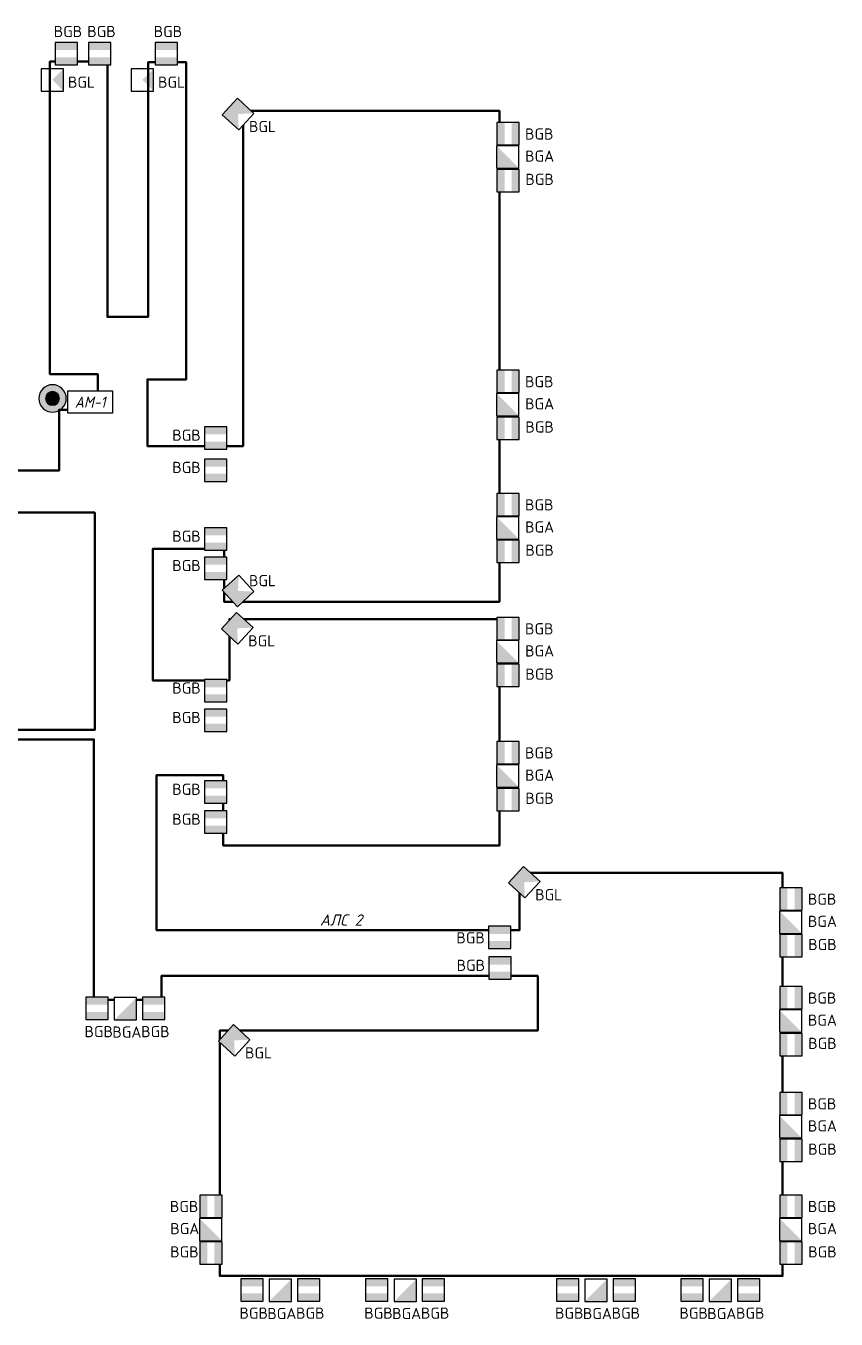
# Model space of a CAD drawing. Header units: millimetres. Extents: x 11019 to 672023, y -45952 to 891139.
# Drawn here: x 372054 to 390204, y 247092 to 276048 of the extents above; entities that cross this region are included whole.
import ezdxf
from ezdxf.enums import TextEntityAlignment as Align

# ---------------------------------------------------------------- set-up
doc = ezdxf.new("R2010")
doc.units = ezdxf.units.MM
for name, color, linetype in [('!!ВОК', 30, 'Continuous'), ('ODG - ПС', 1, 'Continuous'), ('ODG - Текст', 7, 'Continuous'), ('RC-Позиционные_обозначения', 7, 'Continuous')]:
    doc.layers.add(name, color=color, linetype=linetype)
doc.layers.add('ODG - СОТС', color=7, linetype='Continuous', true_color=0xff5800)
doc.layers.add('RC-Извещатели_охранные', color=5, linetype='Continuous', lineweight=30)
doc.layers.add('RC-Прочее_оборудование', color=1, linetype='Continuous', lineweight=30)
doc.styles.add('ISOCPEUR', font='isocpeui.ttf', dxfattribs={"height": 250})
doc.styles.add('KOSTY_STYLE', font='isocpeur.ttf')
doc.styles.add('OlympDesign', font='isocpeur.ttf', dxfattribs={"width": 0.8, "oblique": 10, "height": 250})
doc.styles.add('RubezhCAD', font='isocpeur.ttf', dxfattribs={"width": 0.8})
doc.styles.get("Standard").update_dxf_attribs({"font": 'arial.ttf'})
doc.linetypes.add('ограждение1', pattern='A,0.25,-0.1,[133,ltypeshp.shx,S=0.1,R=0,X=-0.1,Y=0],-0.1,1', length=1.45)

# ---------------------------------------------------------------- blocks, each defined once
blk = doc.blocks.new('RC-UGO-IOZ-02')
blk.add_wipeout([(2.5, -2.5), (2.5, 2.5), (-2.5, 2.5), (-2.5, -2.5)]).dxf.layer = 'RC-Извещатели_охранные'
blk.add_wipeout([(-2.5, -2.5), (-2.5, 2.5), (2.5, 2.5), (2.5, -2.5)]).dxf.layer = 'RC-Извещатели_охранные'
at = {"layer": 'RC-Извещатели_охранные'}
h = blk.add_hatch(color=256, dxfattribs=at)
h.dxf.hatch_style = 1
h.paths.add_polyline_path([(2.5, -2.5), (2.5, 2.5), (0, 0), (-2.5, -2.5)])
blk.add_lwpolyline([(-2.5, -2.5), (2.5, -2.5), (2.5, 2.5), (-2.5, 2.5)], close=True, dxfattribs=at)
at = {"layer": 'RC-Извещатели_охранные', "color": 7, "style": 'RubezhCAD', "width": 0.8}
blk.add_attdef('PSTN', text='', height=2.5, dxfattribs=at).set_placement((0.98, 2.6), align=Align.BOTTOM_LEFT)
blk = doc.blocks.new('RC-UGO-IOM-02')
at = {"layer": 'RC-Извещатели_охранные'}
blk.add_point((0, 0), dxfattribs=at)
blk.add_wipeout([(2.5, -2.5), (2.5, 2.5), (-2.5, 2.5), (-2.5, -2.5)]).dxf.layer = 'RC-Извещатели_охранные'
blk.add_wipeout([(-2.5, -2.5), (-2.5, 2.5), (2.5, 2.5), (2.5, -2.5)]).dxf.layer = 'RC-Извещатели_охранные'
h = blk.add_hatch(color=256, dxfattribs=at)
h.dxf.hatch_style = 1
h.paths.add_polyline_path([(2.5, 0.8), (2.5, 2.51), (-2.5, 2.5), (-2.5, 0.8)])
h = blk.add_hatch(color=256, dxfattribs=at)
h.dxf.hatch_style = 1
h.paths.add_polyline_path([(2.5, -2.5), (2.5, -0.79), (-2.5, -0.8), (-2.5, -2.5)])
blk.add_lwpolyline([(-2.5, -2.5), (2.5, -2.5), (2.5, 2.5), (-2.5, 2.5)], close=True, dxfattribs=at)
blk.add_attdef('PSTN', text='', height=2.5, dxfattribs=at).set_placement((0.98, 2.6), align=Align.BOTTOM_LEFT)
blk = doc.blocks.new('RC-UGO-IOPPA-01')
blk.add_wipeout([(2.5, -2.5), (2.5, 2.5), (-2.5, 2.5), (-2.5, -2.5)]).dxf.layer = 'RC-Извещатели_охранные'
blk.add_wipeout([(-2.5, -2.5), (-2.5, 2.5), (2.5, 2.5), (2.5, -2.5)]).dxf.layer = 'RC-Извещатели_охранные'
at = {"layer": 'RC-Извещатели_охранные'}
h = blk.add_hatch(color=256, dxfattribs=at)
h.dxf.hatch_style = 1
h.paths.add_polyline_path([(2.5, -2.5), (2.5, 2.5), (0, 0)])
blk.add_lwpolyline([(-2.5, -2.5), (2.5, -2.5), (2.5, 2.5), (-2.5, 2.5)], close=True, dxfattribs=at)
blk.add_attdef('PSTN', text='', height=2.5, dxfattribs=at).set_placement((0.98, 2.6), align=Align.BOTTOM_LEFT)
blk = doc.blocks.new('RC-UGO-AM-01')
blk.add_wipeout([(-4.99, 2.5), (4.99, 2.5), (4.99, -2.5), (-4.99, -2.49)])
blk.add_point((0, 0))
blk.add_wipeout([(4.99, 2.5), (4.99, -2.5), (-4.99, -2.5), (-4.99, 2.5)])
blk.add_wipeout([(-4.99, -2.5), (-4.99, 2.5), (4.99, 2.5), (4.99, -2.5)])
blk.add_lwpolyline([(-4.99, 2.5), (4.99, 2.5), (4.99, -2.5), (-4.99, -2.5), (-4.99, 2.5)], close=True)
blk.add_lwpolyline([(-4.99, 2.5), (-4.99, 2.5)])
blk.add_lwpolyline([(-4.99, 2.5), (-4.99, 2.5)])
at = {"ltscale": 100, "style": 'ISOCPEUR', "width": 0.9}
blk.add_text('АМ-1', height=2.5, dxfattribs=at).set_placement((0, 0), align=Align.MIDDLE)
blk.add_attdef('PSTN', text='', height=2.5).set_placement((2.32, 2.4), align=Align.BOTTOM_LEFT)
blk = doc.blocks.new('*U36')
at = {"layer": 'ODG - ПС'}
h = blk.add_hatch(color=20, dxfattribs=at)
h.dxf.hatch_style = 1
h.set_gradient(color1=(255, 88, 0), color2=(255, 96, 10), one_color=1, tint=0.52, name='CYLINDER')
h.paths.add_polyline_path([(75, 0, 1), (-75, 0, 1)])
at = {"layer": 'ODG - СОТС', "lineweight": 30}
h = blk.add_hatch(color=7, dxfattribs=at)
h.dxf.hatch_style = 1
h.set_gradient(color1=(255, 255, 255), one_color=1, tint=1, name='INVCYLINDER')
h.paths.add_polyline_path([(-150, 0, 1), (150, 0, 1)])
h.paths.add_polyline_path([(75, 0, -1), (-75, 0, -1)], flags=16)
for radius in [150, 75]:
    blk.add_circle((0, 0), radius, dxfattribs=at)
at = {"layer": 'ODG - Текст', "style": 'OlympDesign', "oblique": 15, "width": 0.8}
blk.add_attdef('НОМЕР', text='', height=250, dxfattribs=at).set_placement((0, 325), align=Align.MIDDLE_CENTER)
blk = doc.blocks.new('RC-UGO-IOPO-02')
blk.add_wipeout([(2.5, -2.5), (2.5, 2.5), (-2.5, 2.5), (-2.5, -2.5)])
blk.add_wipeout([(-2.5, -2.5), (-2.5, 2.5), (2.5, 2.5), (2.5, -2.5)])
h = blk.add_hatch(color=256)
h.dxf.hatch_style = 1
h.paths.add_polyline_path([(2.5, -2.5), (0, 0), (2.5, 2.5), (-2.5, 2.5), (-2.5, -2.5)])
blk.add_lwpolyline([(-2.5, -2.5), (2.5, -2.5), (2.5, 2.5), (-2.5, 2.5)], close=True)
blk.add_attdef('PSTN', text='', height=2.5).set_placement((0.98, 2.6), align=Align.BOTTOM_LEFT)

msp = doc.modelspace()

# ---------------------------------------------------------------- linework, layer by layer
at = {"layer": '!!ВОК', "color": 1, "linetype": 'ограждение1', "lineweight": 50, "ltscale": 500}
msp.add_lwpolyline([(368949, 260283), (373598, 260283), (373598, 265152), (364296, 265152)], dxfattribs=at)

# ---------------------------------------------------------------- block references
at = {"color": 5, "lineweight": 30, "xscale": -2.054613688905472, "yscale": 2.054613688905472, "zscale": 2.054613688905472, "rotation": 180}
msp.add_blockref('*U36', (372651, 267706), dxfattribs=at)
at = {"layer": 'RC-Извещатели_охранные', "lineweight": 30, "ltscale": 30}
ref = msp.add_blockref('RC-UGO-IOPPA-01', (372646, 274838), dxfattribs=dict(at, xscale=99.99999999999999, yscale=99.99999999999999, zscale=99.99999999999999, rotation=359.7450531533996))
ref.add_attrib('PSTN', 'BGL', dxfattribs={"layer": 'RC-Позиционные_обозначения', "height": 250, "style": 'RubezhCAD'}).set_placement((373299, 274587), align=Align.BOTTOM_CENTER)
ref = msp.add_blockref('RC-UGO-IOPPA-01', (374664, 274838), dxfattribs=dict(at, xscale=99.99999999999999, yscale=99.99999999999999, zscale=99.99999999999999, rotation=359.7450531533996))
ref.add_attrib('PSTN', 'BGL', dxfattribs={"layer": 'RC-Позиционные_обозначения', "height": 250, "style": 'RubezhCAD'}).set_placement((375317, 274587), align=Align.BOTTOM_CENTER)

# ---------------------------------------------------------------- texts
at = {"color": 7, "lineweight": 30, "ltscale": 100, "insert": (378640, 256154), "char_height": 250, "width": 1074.44, "attachment_point": 1, "style": 'ISOCPEUR'}
msp.add_mtext('{\\C256;АЛС 2}', dxfattribs=at)

# ---------------------------------------------------------------- next in the draw order: linework, layer by layer
at = {"layer": '!!ВОК', "color": 1, "linetype": 'ограждение1', "lineweight": 50, "ltscale": 500}
msp.add_lwpolyline([(362901, 266092), (372797, 266092), (372797, 267454), (373664, 267454), (373664, 268250), (372594, 268250), (372594, 275247), (373881, 275247), (373881, 269531), (374792, 269531), (374792, 275233), (375646, 275233), (375646, 268132), (374775, 268132), (374775, 266639), (376918, 266639), (376918, 274146), (382660, 274146), (382660, 263153), (376494, 263153), (376494, 264337), (374896, 264337), (374896, 261393), (376613, 261393), (376613, 262765), (382664, 262765), (382664, 257700), (376475, 257700), (376475, 259269), (374979, 259269), (374979, 255804), (383113, 255804), (383113, 257082), (389005, 257082), (389005, 248061), (376398, 248061), (376398, 253553), (383518, 253553), (383518, 254775), (375089, 254775), (375089, 254238), (373579, 254238), (373579, 260072), (370156, 260072)], dxfattribs=at)

# ---------------------------------------------------------------- next in the draw order: block references
at = {"layer": 'RC-Извещатели_охранные', "color": 1, "lineweight": 30, "ltscale": 30}
ref = msp.add_blockref('RC-UGO-IOM-02', (372958, 275424), dxfattribs=dict(at, xscale=100, yscale=100, zscale=100))
ref.add_attrib('PSTN', 'BGB', (372678, 275797), dxfattribs={"layer": 'RC-Позиционные_обозначения', "height": 250, "style": 'RubezhCAD'})
ref = msp.add_blockref('RC-UGO-IOM-02', (373709, 275424), dxfattribs=dict(at, xscale=100, yscale=100, zscale=100))
ref.add_attrib('PSTN', 'BGB', (373429, 275797), dxfattribs={"layer": 'RC-Позиционные_обозначения', "height": 250, "style": 'RubezhCAD'})
ref = msp.add_blockref('RC-UGO-IOM-02', (375198, 275424), dxfattribs=dict(at, xscale=100, yscale=100, zscale=100))
ref.add_attrib('PSTN', 'BGB', (374917, 275797), dxfattribs={"layer": 'RC-Позиционные_обозначения', "height": 250, "style": 'RubezhCAD'})
at = {"layer": 'RC-Извещатели_охранные', "lineweight": 30, "ltscale": 30}
ref = msp.add_blockref('RC-UGO-IOPO-02', (376807, 274074), dxfattribs=dict(at, xscale=100, yscale=100, zscale=100, rotation=317.3506574458178))
ref.add_attrib('PSTN', 'BGL', dxfattribs={"layer": 'RC-Позиционные_обозначения', "height": 250, "style": 'RubezhCAD'}).set_placement((377354, 273593), align=Align.BOTTOM_CENTER)
ref = msp.add_blockref('RC-UGO-IOZ-02', (382848, 273112), dxfattribs=dict(at, xscale=100, yscale=100, zscale=100, rotation=270))
ref.add_attrib('PSTN', 'BGA', dxfattribs={"color": 7, "height": 250, "style": 'KOSTY_STYLE'}).set_placement((383236, 273257), align=Align.TOP_LEFT)
ref = msp.add_blockref('RC-UGO-IOZ-02', (382848, 267567), dxfattribs=dict(at, xscale=100, yscale=100, zscale=100, rotation=270))
ref.add_attrib('PSTN', 'BGA', dxfattribs={"color": 7, "height": 250, "style": 'KOSTY_STYLE'}).set_placement((383236, 267712), align=Align.TOP_LEFT)
at = {"layer": 'RC-Извещатели_охранные', "color": 1, "lineweight": 30, "ltscale": 30}
ref = msp.add_blockref('RC-UGO-IOM-02', (376303, 266821), dxfattribs=dict(at, xscale=100, yscale=100, zscale=100))
ref.add_attrib('PSTN', 'BGB', (375333, 266758), dxfattribs={"layer": 'RC-Позиционные_обозначения', "height": 250, "style": 'RubezhCAD'})
ref = msp.add_blockref('RC-UGO-IOM-02', (376303, 266100), dxfattribs=dict(at, xscale=100, yscale=100, zscale=100))
ref.add_attrib('PSTN', 'BGB', (375333, 266037), dxfattribs={"layer": 'RC-Позиционные_обозначения', "height": 250, "style": 'RubezhCAD'})
at = {"layer": 'RC-Извещатели_охранные', "lineweight": 30, "ltscale": 30}
ref = msp.add_blockref('RC-UGO-IOZ-02', (382848, 264808), dxfattribs=dict(at, xscale=100, yscale=100, zscale=100, rotation=270))
ref.add_attrib('PSTN', 'BGA', dxfattribs={"color": 7, "height": 250, "style": 'KOSTY_STYLE'}).set_placement((383236, 264953), align=Align.TOP_LEFT)
at = {"layer": 'RC-Извещатели_охранные', "color": 1, "lineweight": 30, "ltscale": 30}
ref = msp.add_blockref('RC-UGO-IOM-02', (376303, 264559), dxfattribs=dict(at, xscale=100, yscale=100, zscale=100))
ref.add_attrib('PSTN', 'BGB', (375333, 264496), dxfattribs={"layer": 'RC-Позиционные_обозначения', "height": 250, "style": 'RubezhCAD'})
ref = msp.add_blockref('RC-UGO-IOM-02', (376303, 263903), dxfattribs=dict(at, xscale=100, yscale=100, zscale=100))
ref.add_attrib('PSTN', 'BGB', (375333, 263839), dxfattribs={"layer": 'RC-Позиционные_обозначения', "height": 250, "style": 'RubezhCAD'})
at = {"layer": 'RC-Извещатели_охранные', "lineweight": 30, "ltscale": 30}
ref = msp.add_blockref('RC-UGO-IOPO-02', (376789, 262560), dxfattribs=dict(at, xscale=100, yscale=100, zscale=100, rotation=317.3506574458178))
ref.add_attrib('PSTN', 'BGL', dxfattribs={"layer": 'RC-Позиционные_обозначения', "height": 250, "style": 'RubezhCAD'}).set_placement((377336, 262079), align=Align.BOTTOM_CENTER)
ref = msp.add_blockref('RC-UGO-IOZ-02', (382848, 262033), dxfattribs=dict(at, xscale=100, yscale=100, zscale=100, rotation=270))
ref.add_attrib('PSTN', 'BGA', dxfattribs={"color": 7, "height": 250, "style": 'KOSTY_STYLE'}).set_placement((383236, 262178), align=Align.TOP_LEFT)
at = {"layer": 'RC-Извещатели_охранные', "color": 1, "lineweight": 30, "ltscale": 30}
ref = msp.add_blockref('RC-UGO-IOM-02', (376303, 261161), dxfattribs=dict(at, xscale=100, yscale=100, zscale=100))
ref.add_attrib('PSTN', 'BGB', (375333, 261097), dxfattribs={"layer": 'RC-Позиционные_обозначения', "height": 250, "style": 'RubezhCAD'})
ref = msp.add_blockref('RC-UGO-IOM-02', (376303, 260501), dxfattribs=dict(at, xscale=100, yscale=100, zscale=100))
ref.add_attrib('PSTN', 'BGB', (375333, 260438), dxfattribs={"layer": 'RC-Позиционные_обозначения', "height": 250, "style": 'RubezhCAD'})
at = {"layer": 'RC-Извещатели_охранные', "lineweight": 30, "ltscale": 30}
ref = msp.add_blockref('RC-UGO-IOZ-02', (382848, 259253), dxfattribs=dict(at, xscale=100, yscale=100, zscale=100, rotation=270))
ref.add_attrib('PSTN', 'BGA', dxfattribs={"color": 7, "height": 250, "style": 'KOSTY_STYLE'}).set_placement((383236, 259398), align=Align.TOP_LEFT)
at = {"layer": 'RC-Извещатели_охранные', "color": 1, "lineweight": 30, "ltscale": 30}
ref = msp.add_blockref('RC-UGO-IOM-02', (376303, 258893), dxfattribs=dict(at, xscale=100, yscale=100, zscale=100))
ref.add_attrib('PSTN', 'BGB', (375333, 258830), dxfattribs={"layer": 'RC-Позиционные_обозначения', "height": 250, "style": 'RubezhCAD'})
ref = msp.add_blockref('RC-UGO-IOM-02', (376303, 258223), dxfattribs=dict(at, xscale=100, yscale=100, zscale=100))
ref.add_attrib('PSTN', 'BGB', (375333, 258160), dxfattribs={"layer": 'RC-Позиционные_обозначения', "height": 250, "style": 'RubezhCAD'})
at = {"layer": 'RC-Извещатели_охранные', "lineweight": 30, "ltscale": 30}
ref = msp.add_blockref('RC-UGO-IOPO-02', (383217, 256875), dxfattribs=dict(at, xscale=100, yscale=100, zscale=100, rotation=317.3506574458178))
ref.add_attrib('PSTN', 'BGL', dxfattribs={"layer": 'RC-Позиционные_обозначения', "height": 250, "style": 'RubezhCAD'}).set_placement((383764, 256395), align=Align.BOTTOM_CENTER)
ref = msp.add_blockref('RC-UGO-IOZ-02', (389184, 255980), dxfattribs=dict(at, xscale=100, yscale=100, zscale=100, rotation=270))
ref.add_attrib('PSTN', 'BGA', dxfattribs={"color": 7, "height": 250, "style": 'KOSTY_STYLE'}).set_placement((389571, 256124), align=Align.TOP_LEFT)
at = {"layer": 'RC-Извещатели_охранные', "color": 1, "lineweight": 30, "ltscale": 30}
ref = msp.add_blockref('RC-UGO-IOM-02', (382667, 255637), dxfattribs=dict(at, xscale=100, yscale=100, zscale=100))
ref.add_attrib('PSTN', 'BGB', (381697, 255505), dxfattribs={"layer": 'RC-Позиционные_обозначения', "height": 250, "style": 'RubezhCAD'})
ref = msp.add_blockref('RC-UGO-IOM-02', (382673, 254952), dxfattribs=dict(at, xscale=100, yscale=100, zscale=100))
ref.add_attrib('PSTN', 'BGB', (381703, 254889), dxfattribs={"layer": 'RC-Позиционные_обозначения', "height": 250, "style": 'RubezhCAD'})
at = {"layer": 'RC-Извещатели_охранные', "lineweight": 30, "ltscale": 30}
ref = msp.add_blockref('RC-UGO-IOZ-02', (374285, 254043), dxfattribs=dict(at, xscale=100, yscale=100, zscale=100))
ref.add_attrib('PSTN', 'BGA', dxfattribs={"color": 7, "height": 250, "style": 'KOSTY_STYLE'}).set_placement((373991, 253645), align=Align.TOP_LEFT)
ref = msp.add_blockref('RC-UGO-IOZ-02', (389184, 253767), dxfattribs=dict(at, xscale=100, yscale=100, zscale=100, rotation=270))
ref.add_attrib('PSTN', 'BGA', dxfattribs={"color": 7, "height": 250, "style": 'KOSTY_STYLE'}).set_placement((389571, 253912), align=Align.TOP_LEFT)
ref = msp.add_blockref('RC-UGO-IOPO-02', (376719, 253334), dxfattribs=dict(at, xscale=100, yscale=100, zscale=100, rotation=317.3506574458178))
ref.add_attrib('PSTN', 'BGL', dxfattribs={"layer": 'RC-Позиционные_обозначения', "height": 250, "style": 'RubezhCAD'}).set_placement((377265, 252853), align=Align.BOTTOM_CENTER)
ref = msp.add_blockref('RC-UGO-IOZ-02', (389184, 251398), dxfattribs=dict(at, xscale=100, yscale=100, zscale=100, rotation=270))
ref.add_attrib('PSTN', 'BGA', dxfattribs={"color": 7, "height": 250, "style": 'KOSTY_STYLE'}).set_placement((389571, 251543), align=Align.TOP_LEFT)
ref = msp.add_blockref('RC-UGO-IOZ-02', (376191, 249099), dxfattribs=dict(at, xscale=100, yscale=100, zscale=100, rotation=270))
ref.add_attrib('PSTN', 'BGA', dxfattribs={"color": 7, "height": 250, "style": 'KOSTY_STYLE'}).set_placement((375289, 249244), align=Align.TOP_LEFT)
ref = msp.add_blockref('RC-UGO-IOZ-02', (389184, 249099), dxfattribs=dict(at, xscale=100, yscale=100, zscale=100, rotation=270))
ref.add_attrib('PSTN', 'BGA', dxfattribs={"color": 7, "height": 250, "style": 'KOSTY_STYLE'}).set_placement((389571, 249244), align=Align.TOP_LEFT)
ref = msp.add_blockref('RC-UGO-IOZ-02', (377755, 247741), dxfattribs=dict(at, xscale=100, yscale=100, zscale=100))
ref.add_attrib('PSTN', 'BGA', dxfattribs={"color": 7, "height": 250, "style": 'KOSTY_STYLE'}).set_placement((377462, 247343), align=Align.TOP_LEFT)
ref = msp.add_blockref('RC-UGO-IOZ-02', (380552, 247741), dxfattribs=dict(at, xscale=100, yscale=100, zscale=100))
ref.add_attrib('PSTN', 'BGA', dxfattribs={"color": 7, "height": 250, "style": 'KOSTY_STYLE'}).set_placement((380258, 247343), align=Align.TOP_LEFT)
ref = msp.add_blockref('RC-UGO-IOZ-02', (384825, 247741), dxfattribs=dict(at, xscale=100, yscale=100, zscale=100))
ref.add_attrib('PSTN', 'BGA', dxfattribs={"color": 7, "height": 250, "style": 'KOSTY_STYLE'}).set_placement((384531, 247343), align=Align.TOP_LEFT)
ref = msp.add_blockref('RC-UGO-IOZ-02', (387611, 247741), dxfattribs=dict(at, xscale=100, yscale=100, zscale=100))
ref.add_attrib('PSTN', 'BGA', dxfattribs={"color": 7, "height": 250, "style": 'KOSTY_STYLE'}).set_placement((387317, 247343), align=Align.TOP_LEFT)
at = {"layer": 'RC-Прочее_оборудование', "lineweight": 30, "ltscale": 30, "xscale": 100, "yscale": 100, "zscale": 100}
msp.add_blockref('RC-UGO-AM-01', (373496, 267624), dxfattribs=at)

# ---------------------------------------------------------------- next in the draw order: block references
at = {"layer": 'RC-Извещатели_охранные', "color": 1, "lineweight": 30, "ltscale": 30}
ref = msp.add_blockref('RC-UGO-IOM-02', (382855, 273633), dxfattribs=dict(at, xscale=100, yscale=100, zscale=100, rotation=270))
ref.add_attrib('PSTN', 'BGB', (383235, 273502), dxfattribs={"layer": 'RC-Позиционные_обозначения', "height": 250, "style": 'RubezhCAD'})
ref = msp.add_blockref('RC-UGO-IOM-02', (382855, 272585), dxfattribs=dict(at, xscale=100, yscale=100, zscale=100, rotation=270))
ref.add_attrib('PSTN', 'BGB', (383243, 272487), dxfattribs={"layer": 'RC-Позиционные_обозначения', "height": 250, "style": 'RubezhCAD'})
ref = msp.add_blockref('RC-UGO-IOM-02', (382855, 268088), dxfattribs=dict(at, xscale=100, yscale=100, zscale=100, rotation=270))
ref.add_attrib('PSTN', 'BGB', (383235, 267957), dxfattribs={"layer": 'RC-Позиционные_обозначения', "height": 250, "style": 'RubezhCAD'})
ref = msp.add_blockref('RC-UGO-IOM-02', (382855, 267040), dxfattribs=dict(at, xscale=100, yscale=100, zscale=100, rotation=270))
ref.add_attrib('PSTN', 'BGB', (383243, 266942), dxfattribs={"layer": 'RC-Позиционные_обозначения', "height": 250, "style": 'RubezhCAD'})
ref = msp.add_blockref('RC-UGO-IOM-02', (382855, 265329), dxfattribs=dict(at, xscale=100, yscale=100, zscale=100, rotation=270))
ref.add_attrib('PSTN', 'BGB', (383235, 265198), dxfattribs={"layer": 'RC-Позиционные_обозначения', "height": 250, "style": 'RubezhCAD'})
ref = msp.add_blockref('RC-UGO-IOM-02', (382855, 264281), dxfattribs=dict(at, xscale=100, yscale=100, zscale=100, rotation=270))
ref.add_attrib('PSTN', 'BGB', (383243, 264183), dxfattribs={"layer": 'RC-Позиционные_обозначения', "height": 250, "style": 'RubezhCAD'})
at = {"layer": 'RC-Извещатели_охранные', "lineweight": 30, "ltscale": 30}
ref = msp.add_blockref('RC-UGO-IOPO-02', (376807, 263396), dxfattribs=dict(at, xscale=-100, yscale=100, zscale=100, rotation=222.6493425541822))
ref.add_attrib('PSTN', 'BGL', dxfattribs={"layer": 'RC-Позиционные_обозначения', "height": 250, "style": 'RubezhCAD'}).set_placement((377354, 263427), align=Align.BOTTOM_CENTER)
at = {"layer": 'RC-Извещатели_охранные', "color": 1, "lineweight": 30, "ltscale": 30}
ref = msp.add_blockref('RC-UGO-IOM-02', (382855, 262555), dxfattribs=dict(at, xscale=100, yscale=100, zscale=100, rotation=270))
ref.add_attrib('PSTN', 'BGB', (383235, 262424), dxfattribs={"layer": 'RC-Позиционные_обозначения', "height": 250, "style": 'RubezhCAD'})
ref = msp.add_blockref('RC-UGO-IOM-02', (382855, 261506), dxfattribs=dict(at, xscale=100, yscale=100, zscale=100, rotation=270))
ref.add_attrib('PSTN', 'BGB', (383243, 261409), dxfattribs={"layer": 'RC-Позиционные_обозначения', "height": 250, "style": 'RubezhCAD'})
ref = msp.add_blockref('RC-UGO-IOM-02', (382855, 259775), dxfattribs=dict(at, xscale=100, yscale=100, zscale=100, rotation=270))
ref.add_attrib('PSTN', 'BGB', (383235, 259644), dxfattribs={"layer": 'RC-Позиционные_обозначения', "height": 250, "style": 'RubezhCAD'})
ref = msp.add_blockref('RC-UGO-IOM-02', (382855, 258726), dxfattribs=dict(at, xscale=100, yscale=100, zscale=100, rotation=270))
ref.add_attrib('PSTN', 'BGB', (383243, 258629), dxfattribs={"layer": 'RC-Позиционные_обозначения', "height": 250, "style": 'RubezhCAD'})
ref = msp.add_blockref('RC-UGO-IOM-02', (389191, 256501), dxfattribs=dict(at, xscale=100, yscale=100, zscale=100, rotation=270))
ref.add_attrib('PSTN', 'BGB', (389571, 256370), dxfattribs={"layer": 'RC-Позиционные_обозначения', "height": 250, "style": 'RubezhCAD'})
ref = msp.add_blockref('RC-UGO-IOM-02', (389191, 255452), dxfattribs=dict(at, xscale=100, yscale=100, zscale=100, rotation=270))
ref.add_attrib('PSTN', 'BGB', (389578, 255355), dxfattribs={"layer": 'RC-Позиционные_обозначения', "height": 250, "style": 'RubezhCAD'})
ref = msp.add_blockref('RC-UGO-IOM-02', (389191, 254288), dxfattribs=dict(at, xscale=100, yscale=100, zscale=100, rotation=270))
ref.add_attrib('PSTN', 'BGB', (389571, 254157), dxfattribs={"layer": 'RC-Позиционные_обозначения', "height": 250, "style": 'RubezhCAD'})
ref = msp.add_blockref('RC-UGO-IOM-02', (373648, 254050), dxfattribs=dict(at, xscale=100, yscale=100, zscale=100))
ref.add_attrib('PSTN', 'BGB', (373367, 253405), dxfattribs={"layer": 'RC-Позиционные_обозначения', "height": 250, "style": 'RubezhCAD'})
ref = msp.add_blockref('RC-UGO-IOM-02', (374916, 254050), dxfattribs=dict(at, xscale=100, yscale=100, zscale=100))
ref.add_attrib('PSTN', 'BGB', (374636, 253405), dxfattribs={"layer": 'RC-Позиционные_обозначения', "height": 250, "style": 'RubezhCAD'})
ref = msp.add_blockref('RC-UGO-IOM-02', (389191, 253239), dxfattribs=dict(at, xscale=100, yscale=100, zscale=100, rotation=270))
ref.add_attrib('PSTN', 'BGB', (389578, 253142), dxfattribs={"layer": 'RC-Позиционные_обозначения', "height": 250, "style": 'RubezhCAD'})
ref = msp.add_blockref('RC-UGO-IOM-02', (389191, 251919), dxfattribs=dict(at, xscale=100, yscale=100, zscale=100, rotation=270))
ref.add_attrib('PSTN', 'BGB', (389571, 251788), dxfattribs={"layer": 'RC-Позиционные_обозначения', "height": 250, "style": 'RubezhCAD'})
ref = msp.add_blockref('RC-UGO-IOM-02', (389191, 250870), dxfattribs=dict(at, xscale=100, yscale=100, zscale=100, rotation=270))
ref.add_attrib('PSTN', 'BGB', (389578, 250773), dxfattribs={"layer": 'RC-Позиционные_обозначения', "height": 250, "style": 'RubezhCAD'})
ref = msp.add_blockref('RC-UGO-IOM-02', (376198, 249620), dxfattribs=dict(at, xscale=100, yscale=100, zscale=100, rotation=270))
ref.add_attrib('PSTN', 'BGB', (375280, 249489), dxfattribs={"layer": 'RC-Позиционные_обозначения', "height": 250, "style": 'RubezhCAD'})
ref = msp.add_blockref('RC-UGO-IOM-02', (389191, 249620), dxfattribs=dict(at, xscale=100, yscale=100, zscale=100, rotation=270))
ref.add_attrib('PSTN', 'BGB', (389571, 249489), dxfattribs={"layer": 'RC-Позиционные_обозначения', "height": 250, "style": 'RubezhCAD'})
ref = msp.add_blockref('RC-UGO-IOM-02', (376198, 248572), dxfattribs=dict(at, xscale=100, yscale=100, zscale=100, rotation=270))
ref.add_attrib('PSTN', 'BGB', (375286, 248474), dxfattribs={"layer": 'RC-Позиционные_обозначения', "height": 250, "style": 'RubezhCAD'})
ref = msp.add_blockref('RC-UGO-IOM-02', (389191, 248572), dxfattribs=dict(at, xscale=100, yscale=100, zscale=100, rotation=270))
ref.add_attrib('PSTN', 'BGB', (389578, 248474), dxfattribs={"layer": 'RC-Позиционные_обозначения', "height": 250, "style": 'RubezhCAD'})
ref = msp.add_blockref('RC-UGO-IOM-02', (377118, 247748), dxfattribs=dict(at, xscale=100, yscale=100, zscale=100))
ref.add_attrib('PSTN', 'BGB', (376838, 247102), dxfattribs={"layer": 'RC-Позиционные_обозначения', "height": 250, "style": 'RubezhCAD'})
ref = msp.add_blockref('RC-UGO-IOM-02', (378387, 247748), dxfattribs=dict(at, xscale=100, yscale=100, zscale=100))
ref.add_attrib('PSTN', 'BGB', (378106, 247102), dxfattribs={"layer": 'RC-Позиционные_обозначения', "height": 250, "style": 'RubezhCAD'})
ref = msp.add_blockref('RC-UGO-IOM-02', (379915, 247748), dxfattribs=dict(at, xscale=100, yscale=100, zscale=100))
ref.add_attrib('PSTN', 'BGB', (379634, 247102), dxfattribs={"layer": 'RC-Позиционные_обозначения', "height": 250, "style": 'RubezhCAD'})
ref = msp.add_blockref('RC-UGO-IOM-02', (381183, 247748), dxfattribs=dict(at, xscale=100, yscale=100, zscale=100))
ref.add_attrib('PSTN', 'BGB', (380903, 247102), dxfattribs={"layer": 'RC-Позиционные_обозначения', "height": 250, "style": 'RubezhCAD'})
ref = msp.add_blockref('RC-UGO-IOM-02', (384188, 247748), dxfattribs=dict(at, xscale=100, yscale=100, zscale=100))
ref.add_attrib('PSTN', 'BGB', (383907, 247102), dxfattribs={"layer": 'RC-Позиционные_обозначения', "height": 250, "style": 'RubezhCAD'})
ref = msp.add_blockref('RC-UGO-IOM-02', (385456, 247748), dxfattribs=dict(at, xscale=100, yscale=100, zscale=100))
ref.add_attrib('PSTN', 'BGB', (385175, 247102), dxfattribs={"layer": 'RC-Позиционные_обозначения', "height": 250, "style": 'RubezhCAD'})
ref = msp.add_blockref('RC-UGO-IOM-02', (386974, 247748), dxfattribs=dict(at, xscale=100, yscale=100, zscale=100))
ref.add_attrib('PSTN', 'BGB', (386693, 247102), dxfattribs={"layer": 'RC-Позиционные_обозначения', "height": 250, "style": 'RubezhCAD'})
ref = msp.add_blockref('RC-UGO-IOM-02', (388242, 247748), dxfattribs=dict(at, xscale=100, yscale=100, zscale=100))
ref.add_attrib('PSTN', 'BGB', (387961, 247102), dxfattribs={"layer": 'RC-Позиционные_обозначения', "height": 250, "style": 'RubezhCAD'})

doc.saveas('drawing.dxf')
